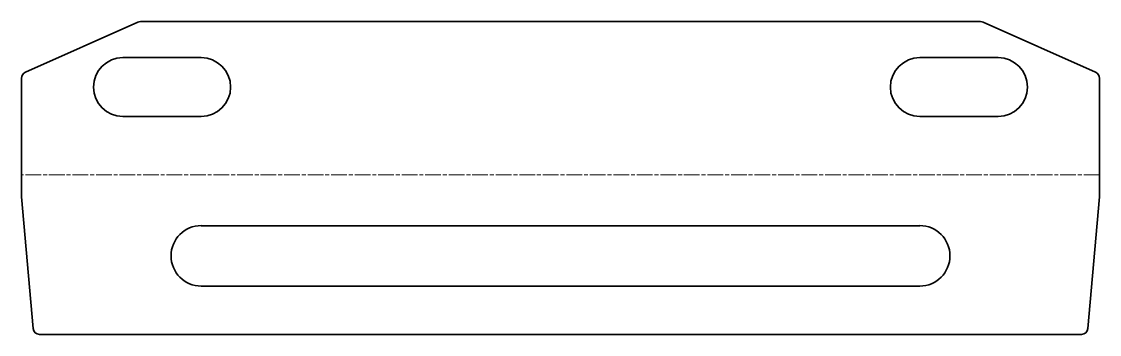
# Model space of a CAD drawing. Header units: millimetres. Extents: x 0 to 165, y 0 to 48.
import ezdxf

# ---------------------------------------------------------------- set-up
doc = ezdxf.new("R2010")
doc.units = ezdxf.units.MM
doc.linetypes.add('Chain', pattern=[13.68, 9.12, -1.14, 2.28, -1.14])
doc.layers.add('SIMUMAK Bend Centerline (ISO)', color=7, linetype='Chain', lineweight=9)
doc.layers.add('SIMUMAK Visible (ISO)', color=7, linetype='Continuous', lineweight=35)

# ---------------------------------------------------------------- blocks, each defined once
blk = doc.blocks.new('SIL-026-URIN-03_Sheet_6_SIL-026-URIN-03 (Desplegada)')
at = {"layer": 'SIMUMAK Bend Centerline (ISO)', "ltscale": 0.263158}
blk.add_line((82.5, 0.5), (-82.5, 0.5), dxfattribs=at)
at = {"layer": 'SIMUMAK Visible (ISO)'}
for p, q in [((-64.69, 23.81), (-81.91, 16.16)), ((-64.29, 23.89), (64.29, 23.89)), ((81.91, 16.16), (64.69, 23.81)), ((-67, 18.39), (-55, 18.39)), ((55, 18.39), (67, 18.39)), ((-82.5, -2.89), (-82.5, 15.24)), ((82.5, 15.24), (82.5, -2.89)), ((-55, 9.39), (-67, 9.39)), ((67, 9.39), (55, 9.39)), ((-82.5, -2.89), (-80.74, -22.98)), ((80.74, -22.98), (82.5, -2.89)), ((-55, -7.28), (55, -7.28)), ((55, -16.51), (-55, -16.51)), ((-79.75, -23.89), (79.75, -23.89))]:
    blk.add_line(p, q, dxfattribs=at)
at = {"layer": 'SIMUMAK Visible (ISO)', "extrusion": (0, 0, -1)}
for centre, radius, start, end in [((64.29, 22.89), 1, 66.0375, 90), ((-64.29, 22.89), 1, 90, 113.9625), ((67, 13.89), 4.5, 270, 90), ((55, 13.89), 4.5, 90, 270), ((-55, 13.89), 4.5, 270, 90), ((-67, 13.89), 4.5, 90, 270), ((81.5, 15.24), 1, 0, 66.0375), ((-81.5, 15.24), 1, 113.9625, 180), ((55, -11.89), 4.62, 270, 90), ((-55, -11.89), 4.62, 90, 270), ((79.75, -22.89), 1, 270, 355), ((-79.75, -22.89), 1, 185, 270)]:
    blk.add_arc(centre, radius, start, end, dxfattribs=at)

msp = doc.modelspace()

# ---------------------------------------------------------------- block references
msp.add_blockref('SIL-026-URIN-03_Sheet_6_SIL-026-URIN-03 (Desplegada)', (82.5, 23.89))

doc.saveas('drawing.dxf')
